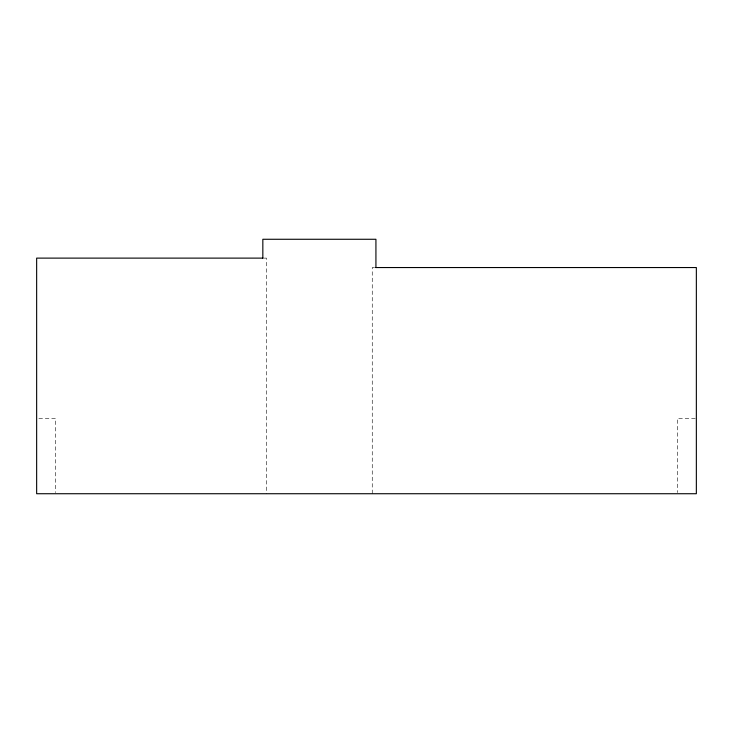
<?xml version="1.0" encoding="UTF-8"?>
<svg xmlns="http://www.w3.org/2000/svg" width="733" height="733" viewBox="0 0 733 733"><rect width="100%" height="100%" fill="white"/><g stroke="black" fill="none" stroke-linecap="round" stroke-linejoin="round"><path stroke-width="0.55" stroke-dasharray="3.67 2.75" d="M264.219 258.117L266.5 258.117L266.5 493.73M374.545 267.545L372.254 267.545L372.254 493.73M38.867 418.332L55.497 418.332L55.497 492.585M695.241 418.332L677.503 418.332L677.503 492.585"/><path stroke-width="1.1" d="M263.074 258.117L36.65 258.117L36.65 493.73L696.35 493.73L696.35 267.545L375.69 267.545M375.928 267.545L375.928 239.27L262.835 239.27L262.835 258.117"/></g></svg>
